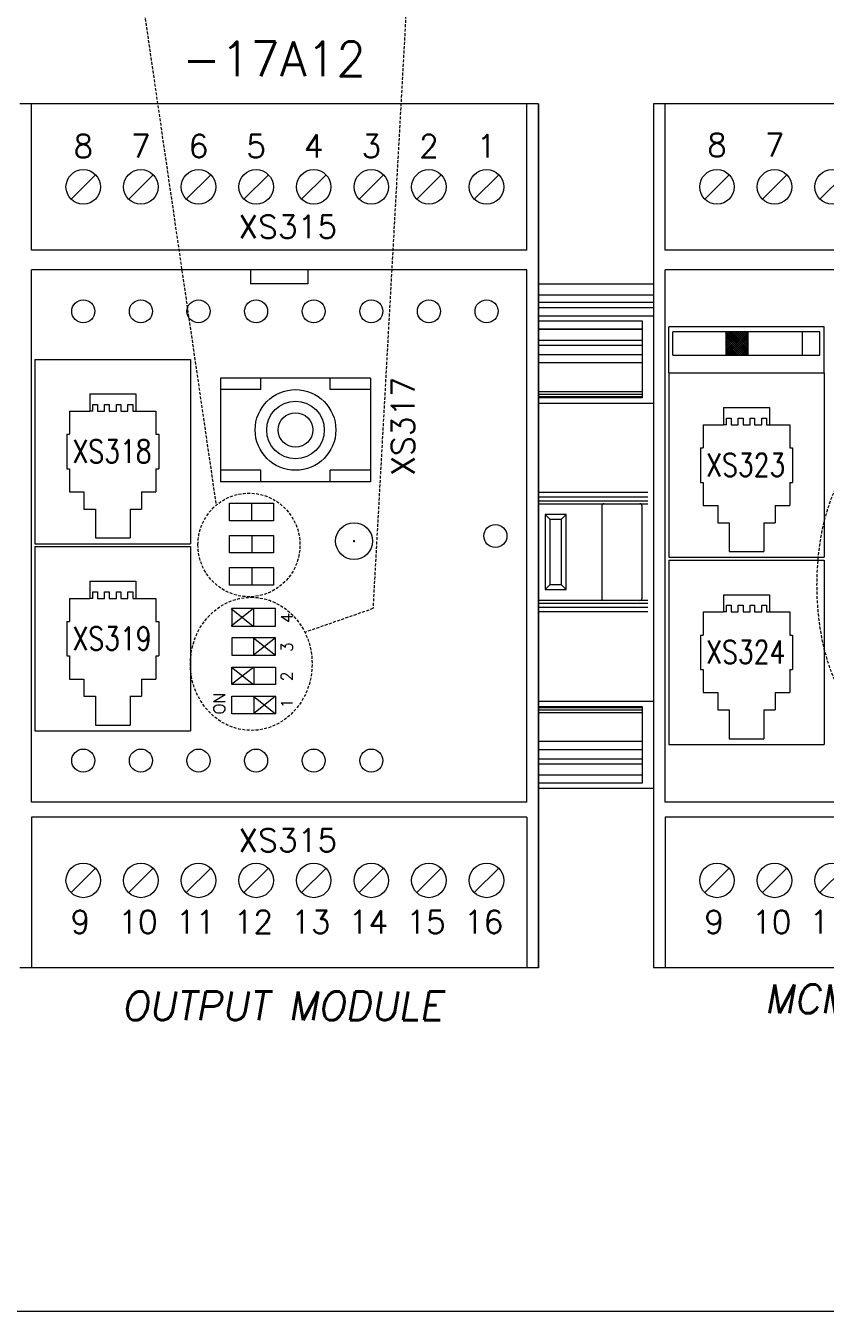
# Model space of a CAD drawing. Extents: x -2993 to 3661, y -4147 to -1441.
# Drawn here: x -189.6 to -120.2, y -2598 to -2486.4 of the extents above; entities that cross this region are included whole.
import ezdxf
from ezdxf.enums import TextEntityAlignment as Align

# ---------------------------------------------------------------- set-up
doc = ezdxf.new("R2010")
doc.units = 0
doc.header["$LTSCALE"] = 0.1
doc.header["$MEASUREMENT"] = 0
doc.linetypes.add('DASHED', pattern=[19.05, 12.7, -6.35])
doc.layers.get('0').update_dxf_attribs({"linetype": 'CONTINUOUS'})
doc.layers.add('50C', color=7, linetype='CONTINUOUS')
doc.layers.add('DIM', color=5, linetype='CONTINUOUS')
doc.styles.get("Standard").update_dxf_attribs({"font": 'simplex.shx'})

msp = doc.modelspace()

# ---------------------------------------------------------------- hatches: boundary and pattern name
at = {"lineweight": 13}
h = msp.add_hatch(dxfattribs=at)
h.set_pattern_fill('ANSI37', color=256, angle=180, style=0)
h.set_pattern_definition([(225, (1144.45929, -245.14352), (0.0883883476, -0.0883883476), []), (315, (1144.45929, -245.14352), (0.0883883476, 0.0883883476), [])])
h.paths.add_polyline_path([(-128.81, -2515.03), (-126.91, -2515.03), (-126.91, -2513.01), (-128.81, -2513.01)])

# ---------------------------------------------------------------- linework, layer by layer
at = {"linetype": 'DASHED', "lineweight": 13, "ltscale": 0.2}
for p, q in [((-153.76, -2434.57), (-159.44, -2537.03)), ((-179.32, -2485.05), (-173.05, -2528.06)), ((-159.44, -2537.03), (-165.35, -2539.09))]:
    msp.add_line(p, q, dxfattribs=at)
at = {"linetype": 'Continuous', "lineweight": 13}
for p, q in [((-145.08, -2493.22), (-190.08, -2493.22)), ((-145.08, -2568.22), (-145.08, -2493.22)), ((-145.08, -2568.22), (-145.08, -2493.22)), ((-145.08, -2568.22), (-145.08, -2493.22)), ((-145.08, -2568.22), (-145.08, -2493.22)), ((-145.08, -2568.22), (-145.08, -2493.22)), ((-145.08, -2568.22), (-145.08, -2493.22)), ((-145.08, -2568.22), (-145.08, -2493.22)), ((-145.08, -2568.22), (-145.08, -2493.22)), ((-145.08, -2568.22), (-145.08, -2493.22)), ((-145.08, -2568.22), (-145.08, -2493.22)), ((-145.08, -2568.22), (-145.08, -2493.22)), ((-145.08, -2568.22), (-145.08, -2493.22)), ((-145.08, -2568.22), (-145.08, -2493.22)), ((-145.08, -2568.22), (-145.08, -2493.22)), ((-145.08, -2568.22), (-145.08, -2493.22)), ((-120.65, -2513.01), (-133.4, -2513.01)), ((-133.4, -2515.03), (-133.4, -2513.01)), ((-128.81, -2513.01), (-128.81, -2515.03)), ((-126.91, -2513.01), (-126.91, -2515.03)), ((-122.15, -2515.03), (-122.15, -2513.01)), ((-120.65, -2515.03), (-120.65, -2513.01)), ((-133.4, -2515.03), (-120.65, -2515.03)), ((-128.75, -2520.49), (-128.34, -2520.49)), ((-128.75, -2521.07), (-128.75, -2520.49)), ((-128.34, -2520.49), (-128.34, -2521.07)), ((-127.73, -2520.49), (-127.32, -2520.49)), ((-127.73, -2521.07), (-127.73, -2520.49)), ((-127.32, -2520.49), (-127.32, -2521.07)), ((-126.71, -2521.07), (-126.71, -2520.49)), ((-126.71, -2520.49), (-126.31, -2520.49)), ((-126.31, -2520.49), (-126.31, -2521.07)), ((-125.7, -2520.49), (-125.29, -2520.49)), ((-125.7, -2521.07), (-125.7, -2520.49)), ((-125.29, -2520.49), (-125.29, -2521.07)), ((-128.34, -2521.07), (-127.73, -2521.07)), ((-127.32, -2521.07), (-126.71, -2521.07)), ((-126.31, -2521.07), (-125.7, -2521.07)), ((-128.75, -2537.32), (-128.75, -2536.74)), ((-128.75, -2536.74), (-128.34, -2536.74)), ((-128.34, -2536.74), (-128.34, -2537.32)), ((-128.34, -2537.32), (-127.73, -2537.32)), ((-127.73, -2536.74), (-127.32, -2536.74)), ((-127.73, -2537.32), (-127.73, -2536.74)), ((-127.32, -2536.74), (-127.32, -2537.32)), ((-127.32, -2537.32), (-126.71, -2537.32)), ((-126.71, -2537.32), (-126.71, -2536.74)), ((-126.71, -2536.74), (-126.31, -2536.74)), ((-126.31, -2536.74), (-126.31, -2537.32)), ((-126.31, -2537.32), (-125.7, -2537.32)), ((-125.7, -2537.32), (-125.7, -2536.74)), ((-125.7, -2536.74), (-125.29, -2536.74)), ((-125.29, -2536.74), (-125.29, -2537.32)), ((-145.08, -2568.22), (-190.08, -2568.22))]:
    msp.add_line(p, q, dxfattribs=at)
at = {"lineweight": 13}
for p, q in [((-145.08, -2493.22), (-190.08, -2493.22)), ((-145.08, -2493.22), (-190.08, -2493.22)), ((-189.08, -2505.92), (-189.08, -2493.22)), ((-146.08, -2505.92), (-146.08, -2493.22)), ((-145.08, -2493.22), (-145.08, -2568.22)), ((-145.08, -2493.22), (-145.08, -2568.22)), ((-145.08, -2493.22), (-145.08, -2568.22)), ((-145.08, -2493.22), (-145.08, -2568.22)), ((-145.08, -2493.22), (-145.08, -2568.22)), ((-145.08, -2493.22), (-145.08, -2568.22)), ((-145.08, -2493.22), (-145.08, -2568.22)), ((-145.08, -2493.22), (-145.08, -2568.22)), ((-145.08, -2493.22), (-145.08, -2568.22)), ((-145.08, -2493.22), (-145.08, -2568.22)), ((-145.08, -2493.22), (-145.08, -2568.22)), ((-145.08, -2493.22), (-145.08, -2568.22)), ((-145.08, -2493.22), (-145.08, -2568.22)), ((-145.08, -2493.22), (-145.08, -2568.22)), ((-145.08, -2493.22), (-145.08, -2568.22)), ((-145.08, -2493.22), (-145.08, -2568.22)), ((-145.08, -2493.22), (-145.08, -2568.22)), ((-145.08, -2493.22), (-145.08, -2568.22)), ((-145.08, -2493.22), (-145.08, -2568.22)), ((-145.08, -2493.22), (-145.08, -2568.22)), ((-145.08, -2493.22), (-145.08, -2568.22)), ((-145.08, -2493.22), (-145.08, -2568.22)), ((-145.08, -2493.22), (-145.08, -2568.22)), ((-145.08, -2493.22), (-145.08, -2568.22)), ((-145.08, -2493.22), (-145.08, -2568.22)), ((-135.08, -2493.22), (-135.08, -2568.22)), ((-135.08, -2493.22), (-135.08, -2568.22)), ((-135.08, -2493.22), (-135.08, -2568.22)), ((-90.08, -2493.22), (-135.08, -2493.22)), ((-90.08, -2493.22), (-135.08, -2493.22)), ((-134.08, -2505.92), (-134.08, -2493.22)), ((-183.51, -2499.36), (-185.64, -2501.48)), ((-178.51, -2499.36), (-180.64, -2501.48)), ((-173.51, -2499.36), (-175.64, -2501.48)), ((-168.51, -2499.36), (-170.64, -2501.48)), ((-163.51, -2499.36), (-165.64, -2501.48)), ((-158.51, -2499.36), (-160.64, -2501.48)), ((-153.51, -2499.36), (-155.64, -2501.48)), ((-148.51, -2499.36), (-150.64, -2501.48)), ((-128.51, -2499.36), (-130.64, -2501.48)), ((-123.51, -2499.36), (-125.64, -2501.48)), ((-118.51, -2499.36), (-120.64, -2501.48)), ((-145.08, -2552.92), (-145.08, -2502.92)), ((-145.08, -2552.92), (-145.08, -2502.92)), ((-145.08, -2552.92), (-145.08, -2502.92)), ((-146.08, -2505.92), (-189.08, -2505.92)), ((-145.08, -2555.72), (-145.08, -2505.72)), ((-145.08, -2555.72), (-145.08, -2505.72)), ((-145.08, -2555.72), (-145.08, -2505.72)), ((-91.08, -2505.92), (-134.08, -2505.92)), ((-146.08, -2507.62), (-189.08, -2507.62)), ((-189.08, -2553.82), (-189.08, -2507.62)), ((-170.08, -2507.62), (-170.08, -2508.82)), ((-165.08, -2507.62), (-165.08, -2508.82)), ((-146.08, -2553.82), (-146.08, -2507.62)), ((-145.08, -2553.82), (-145.08, -2507.62)), ((-145.08, -2553.82), (-145.08, -2507.62)), ((-145.08, -2553.82), (-145.08, -2507.62)), ((-145.08, -2553.82), (-145.08, -2507.62)), ((-145.08, -2553.82), (-145.08, -2507.62)), ((-134.08, -2553.82), (-134.08, -2507.62)), ((-91.08, -2507.62), (-134.08, -2507.62)), ((-165.08, -2508.82), (-170.08, -2508.82)), ((-135.08, -2508.82), (-135.08, -2552.62)), ((-120.27, -2512.58), (-133.77, -2512.58)), ((-133.77, -2516.57), (-133.77, -2512.58)), ((-120.27, -2516.57), (-120.27, -2512.58)), ((-188.77, -2515.39), (-188.77, -2531.39)), ((-188.77, -2515.39), (-175.27, -2515.39)), ((-175.27, -2515.39), (-175.27, -2531.39)), ((-172.66, -2517.02), (-172.66, -2526.02)), ((-159.66, -2517.02), (-172.66, -2517.02)), ((-169.16, -2518.02), (-169.16, -2517.02)), ((-163.16, -2518.02), (-163.16, -2517.02)), ((-159.66, -2517.02), (-159.66, -2526.02)), ((-133.77, -2516.57), (-133.77, -2532.57)), ((-133.77, -2516.57), (-120.27, -2516.57)), ((-120.27, -2516.57), (-120.27, -2532.57)), ((-184.02, -2518.39), (-184.02, -2519.89)), ((-184.02, -2518.39), (-180.02, -2518.39)), ((-180.02, -2518.39), (-180.02, -2519.89)), ((-169.16, -2518.02), (-172.66, -2518.02)), ((-159.66, -2518.02), (-163.16, -2518.02)), ((-183.75, -2519.31), (-183.34, -2519.31)), ((-183.75, -2519.89), (-183.75, -2519.31)), ((-183.34, -2519.31), (-183.34, -2519.89)), ((-182.73, -2519.31), (-182.32, -2519.31)), ((-182.73, -2519.89), (-182.73, -2519.31)), ((-182.32, -2519.31), (-182.32, -2519.89)), ((-181.71, -2519.89), (-181.71, -2519.31)), ((-181.71, -2519.31), (-181.31, -2519.31)), ((-181.31, -2519.31), (-181.31, -2519.89)), ((-180.7, -2519.31), (-180.29, -2519.31)), ((-180.7, -2519.89), (-180.7, -2519.31)), ((-180.29, -2519.31), (-180.29, -2519.89)), ((-129.02, -2519.57), (-125.02, -2519.57)), ((-129.02, -2519.57), (-129.02, -2521.07)), ((-125.02, -2519.57), (-125.02, -2521.07)), ((-185.77, -2519.89), (-184.02, -2519.89)), ((-185.77, -2519.89), (-185.77, -2521.89)), ((-183.75, -2519.89), (-184.02, -2519.89)), ((-183.34, -2519.89), (-182.73, -2519.89)), ((-182.32, -2519.89), (-181.71, -2519.89)), ((-181.31, -2519.89), (-180.7, -2519.89)), ((-180.29, -2519.89), (-180.02, -2519.89)), ((-180.02, -2519.89), (-178.27, -2519.89)), ((-178.27, -2519.89), (-178.27, -2521.89)), ((-186.02, -2521.89), (-185.77, -2521.89)), ((-186.02, -2521.89), (-186.02, -2524.89)), ((-178.27, -2521.89), (-178.02, -2521.89)), ((-178.02, -2521.89), (-178.02, -2524.89)), ((-130.77, -2521.07), (-130.77, -2523.07)), ((-130.77, -2521.07), (-129.02, -2521.07)), ((-128.75, -2521.07), (-129.02, -2521.07)), ((-125.29, -2521.07), (-125.02, -2521.07)), ((-125.02, -2521.07), (-123.27, -2521.07)), ((-123.27, -2521.07), (-123.27, -2523.07)), ((-131.02, -2523.07), (-130.77, -2523.07)), ((-131.02, -2523.07), (-131.02, -2526.07)), ((-123.27, -2523.07), (-123.02, -2523.07)), ((-123.02, -2523.07), (-123.02, -2526.07)), ((-186.02, -2524.89), (-185.77, -2524.89)), ((-185.77, -2524.89), (-185.77, -2526.89)), ((-178.27, -2524.89), (-178.02, -2524.89)), ((-178.27, -2524.89), (-178.27, -2526.89)), ((-169.16, -2525.02), (-172.66, -2525.02)), ((-169.16, -2526.02), (-169.16, -2525.02)), ((-159.66, -2525.02), (-163.16, -2525.02)), ((-163.16, -2526.02), (-163.16, -2525.02)), ((-159.66, -2526.02), (-172.66, -2526.02)), ((-131.02, -2526.07), (-130.77, -2526.07)), ((-130.77, -2526.07), (-130.77, -2528.07)), ((-123.27, -2526.07), (-123.02, -2526.07)), ((-123.27, -2526.07), (-123.27, -2528.07)), ((-185.77, -2526.89), (-184.52, -2526.89)), ((-184.52, -2526.89), (-184.52, -2528.39)), ((-179.52, -2526.89), (-179.52, -2528.39)), ((-179.52, -2526.89), (-178.27, -2526.89)), ((-184.52, -2528.39), (-183.52, -2528.39)), ((-183.52, -2528.39), (-183.52, -2530.89)), ((-180.52, -2528.39), (-180.52, -2530.89)), ((-180.52, -2528.39), (-179.52, -2528.39)), ((-171.88, -2527.87), (-168.07, -2527.87)), ((-171.88, -2529.4), (-171.88, -2527.87)), ((-169.97, -2527.87), (-169.97, -2529.4)), ((-168.07, -2527.87), (-168.07, -2529.4)), ((-130.77, -2528.07), (-129.52, -2528.07)), ((-129.52, -2528.07), (-129.52, -2529.57)), ((-124.52, -2528.07), (-123.27, -2528.07)), ((-124.52, -2528.07), (-124.52, -2529.57)), ((-168.07, -2529.4), (-171.88, -2529.4)), ((-129.52, -2529.57), (-128.52, -2529.57)), ((-128.52, -2529.57), (-128.52, -2532.07)), ((-125.52, -2529.57), (-125.52, -2532.07)), ((-125.52, -2529.57), (-124.52, -2529.57)), ((-183.52, -2530.89), (-180.52, -2530.89)), ((-171.88, -2532.19), (-171.88, -2530.67)), ((-171.88, -2530.67), (-168.07, -2530.67)), ((-169.95, -2530.67), (-169.95, -2532.19)), ((-168.07, -2530.67), (-168.07, -2532.19)), ((-188.77, -2531.39), (-175.27, -2531.39)), ((-188.77, -2531.64), (-175.27, -2531.64)), ((-188.77, -2531.64), (-188.77, -2547.64)), ((-175.27, -2531.64), (-175.27, -2547.64)), ((-128.52, -2532.07), (-125.52, -2532.07)), ((-168.07, -2532.19), (-171.88, -2532.19)), ((-133.77, -2532.57), (-120.27, -2532.57)), ((-133.77, -2532.82), (-120.27, -2532.82)), ((-133.77, -2532.82), (-133.77, -2548.82)), ((-120.27, -2532.82), (-120.27, -2548.82)), ((-171.88, -2534.98), (-171.88, -2533.46)), ((-171.88, -2533.46), (-168.07, -2533.46)), ((-169.95, -2533.46), (-169.95, -2534.98)), ((-168.07, -2533.46), (-168.07, -2534.98)), ((-184.02, -2534.64), (-184.02, -2536.14)), ((-184.02, -2534.64), (-180.02, -2534.64)), ((-180.02, -2534.64), (-180.02, -2536.14)), ((-168.07, -2534.98), (-171.88, -2534.98)), ((-185.77, -2536.14), (-184.02, -2536.14)), ((-185.77, -2536.14), (-185.77, -2538.14)), ((-183.75, -2536.14), (-184.02, -2536.14)), ((-183.75, -2535.56), (-183.34, -2535.56)), ((-183.75, -2536.14), (-183.75, -2535.56)), ((-183.34, -2535.56), (-183.34, -2536.14)), ((-183.34, -2536.14), (-182.73, -2536.14)), ((-182.73, -2535.56), (-182.32, -2535.56)), ((-182.73, -2536.14), (-182.73, -2535.56)), ((-182.32, -2535.56), (-182.32, -2536.14)), ((-182.32, -2536.14), (-181.71, -2536.14)), ((-181.71, -2536.14), (-181.71, -2535.56)), ((-181.71, -2535.56), (-181.31, -2535.56)), ((-181.31, -2535.56), (-181.31, -2536.14)), ((-181.31, -2536.14), (-180.7, -2536.14)), ((-180.7, -2535.56), (-180.29, -2535.56)), ((-180.7, -2536.14), (-180.7, -2535.56)), ((-180.29, -2535.56), (-180.29, -2536.14)), ((-180.29, -2536.14), (-180.02, -2536.14)), ((-180.02, -2536.14), (-178.27, -2536.14)), ((-178.27, -2536.14), (-178.27, -2538.14)), ((-129.02, -2535.82), (-125.02, -2535.82)), ((-129.02, -2535.82), (-129.02, -2537.32)), ((-125.02, -2535.82), (-125.02, -2537.32)), ((-171.75, -2537.02), (-169.84, -2538.54)), ((-169.82, -2537.02), (-171.75, -2538.54)), ((-171.7, -2537.02), (-171.7, -2538.54)), ((-167.89, -2537.02), (-171.7, -2537.02)), ((-169.82, -2537.02), (-169.82, -2538.54)), ((-167.89, -2538.54), (-167.89, -2537.02)), ((-130.77, -2537.32), (-130.77, -2539.32)), ((-130.77, -2537.32), (-129.02, -2537.32)), ((-128.75, -2537.32), (-129.02, -2537.32)), ((-125.29, -2537.32), (-125.02, -2537.32)), ((-125.02, -2537.32), (-123.27, -2537.32)), ((-123.27, -2537.32), (-123.27, -2539.32)), ((-186.02, -2538.14), (-185.77, -2538.14)), ((-186.02, -2538.14), (-186.02, -2541.14)), ((-178.27, -2538.14), (-178.02, -2538.14)), ((-178.02, -2538.14), (-178.02, -2541.14)), ((-171.7, -2538.54), (-167.89, -2538.54)), ((-171.7, -2539.56), (-171.7, -2541.08)), ((-167.89, -2539.56), (-171.7, -2539.56)), ((-169.82, -2539.56), (-169.82, -2541.08)), ((-169.82, -2539.56), (-167.91, -2541.08)), ((-167.89, -2539.56), (-169.82, -2541.08)), ((-167.89, -2541.08), (-167.89, -2539.56)), ((-131.02, -2539.32), (-130.77, -2539.32)), ((-131.02, -2539.32), (-131.02, -2542.32)), ((-123.27, -2539.32), (-123.02, -2539.32)), ((-123.02, -2539.32), (-123.02, -2542.32)), ((-186.02, -2541.14), (-185.77, -2541.14)), ((-185.77, -2541.14), (-185.77, -2543.14)), ((-178.27, -2541.14), (-178.02, -2541.14)), ((-178.27, -2541.14), (-178.27, -2543.14)), ((-171.72, -2542.1), (-169.82, -2543.62)), ((-169.79, -2542.1), (-171.72, -2543.62)), ((-171.7, -2541.08), (-167.89, -2541.08)), ((-171.7, -2543.62), (-171.7, -2542.1)), ((-171.7, -2542.1), (-167.89, -2542.1)), ((-169.77, -2542.1), (-169.77, -2543.62)), ((-167.89, -2542.1), (-167.89, -2543.62)), ((-185.77, -2543.14), (-184.52, -2543.14)), ((-184.52, -2543.14), (-184.52, -2544.64)), ((-179.52, -2543.14), (-178.27, -2543.14)), ((-179.52, -2543.14), (-179.52, -2544.64)), ((-131.02, -2542.32), (-130.77, -2542.32)), ((-130.77, -2542.32), (-130.77, -2544.32)), ((-123.27, -2542.32), (-123.27, -2544.32)), ((-123.27, -2542.32), (-123.02, -2542.32)), ((-167.89, -2543.62), (-171.7, -2543.62)), ((-130.77, -2544.32), (-129.52, -2544.32)), ((-129.52, -2544.32), (-129.52, -2545.82)), ((-124.52, -2544.32), (-124.52, -2545.82)), ((-124.52, -2544.32), (-123.27, -2544.32)), ((-184.52, -2544.64), (-183.52, -2544.64)), ((-183.52, -2544.64), (-183.52, -2547.14)), ((-180.52, -2544.64), (-179.52, -2544.64)), ((-180.52, -2544.64), (-180.52, -2547.14)), ((-171.7, -2546.16), (-171.7, -2544.64)), ((-171.7, -2544.64), (-167.89, -2544.64)), ((-169.82, -2544.64), (-167.91, -2546.16)), ((-167.89, -2544.64), (-169.82, -2546.16)), ((-169.77, -2544.64), (-169.77, -2546.16)), ((-167.89, -2544.64), (-167.89, -2546.16)), ((-167.89, -2546.16), (-171.7, -2546.16)), ((-129.52, -2545.82), (-128.52, -2545.82)), ((-128.52, -2545.82), (-128.52, -2548.32)), ((-125.52, -2545.82), (-124.52, -2545.82)), ((-125.52, -2545.82), (-125.52, -2548.32)), ((-188.77, -2547.64), (-175.27, -2547.64)), ((-183.52, -2547.14), (-180.52, -2547.14)), ((-133.77, -2548.82), (-120.27, -2548.82)), ((-128.52, -2548.32), (-125.52, -2548.32)), ((-146.08, -2553.82), (-189.08, -2553.82)), ((-91.08, -2553.82), (-134.08, -2553.82)), ((-146.08, -2555.12), (-189.08, -2555.12)), ((-189.08, -2555.12), (-189.08, -2568.22)), ((-146.08, -2555.12), (-146.08, -2568.22)), ((-91.08, -2555.12), (-134.08, -2555.12)), ((-134.08, -2555.12), (-134.08, -2568.22)), ((-183.51, -2559.56), (-185.64, -2561.68)), ((-178.51, -2559.56), (-180.64, -2561.68)), ((-173.51, -2559.56), (-175.64, -2561.68)), ((-168.51, -2559.56), (-170.64, -2561.68)), ((-163.51, -2559.56), (-165.64, -2561.68)), ((-158.51, -2559.56), (-160.64, -2561.68)), ((-153.51, -2559.56), (-155.64, -2561.68)), ((-148.51, -2559.56), (-150.64, -2561.68)), ((-128.51, -2559.56), (-130.64, -2561.68)), ((-123.51, -2559.56), (-125.64, -2561.68)), ((-118.51, -2559.56), (-120.64, -2561.68)), ((-145.08, -2568.22), (-190.08, -2568.22)), ((-145.08, -2568.22), (-146.08, -2568.22)), ((-90.08, -2568.22), (-135.08, -2568.22))]:
    msp.add_line(p, q, dxfattribs=at)
at = {"color": 7, "linetype": 'Continuous', "lineweight": 13}
for p, q in [((-145.08, -2508.82), (-135.08, -2508.82)), ((-135.08, -2509.81), (-145.08, -2509.81)), ((-145.08, -2510.42), (-135.08, -2510.42)), ((-135.08, -2510.92), (-145.08, -2510.92)), ((-145.08, -2511.62), (-135.08, -2511.62)), ((-145.08, -2512.06), (-136.08, -2512.06)), ((-145.08, -2512.75), (-136.08, -2512.75)), ((-136.08, -2512.8), (-145.08, -2512.8)), ((-136.08, -2512.06), (-136.08, -2518.74)), ((-136.08, -2513.75), (-145.08, -2513.75)), ((-136.08, -2514.19), (-145.08, -2514.19)), ((-145.08, -2514.96), (-136.08, -2514.96)), ((-145.08, -2515.67), (-136.08, -2515.67)), ((-136.08, -2518.21), (-145.08, -2518.21)), ((-145.08, -2518.41), (-136.08, -2518.41)), ((-136.08, -2518.65), (-145.08, -2518.65)), ((-136.08, -2518.74), (-145.08, -2518.74)), ((-145.08, -2519.18), (-135.08, -2519.18)), ((-145.08, -2526.92), (-135.58, -2526.92)), ((-145.08, -2527.32), (-135.58, -2527.32)), ((-135.58, -2527.69), (-145.08, -2527.69)), ((-145.08, -2527.92), (-135.58, -2527.92)), ((-139.58, -2528.12), (-139.58, -2536.12)), ((-136.08, -2536.12), (-136.08, -2528.12)), ((-144.48, -2528.87), (-144.08, -2529.27)), ((-144.48, -2528.87), (-144.48, -2535.37)), ((-142.68, -2528.87), (-144.48, -2528.87)), ((-144.08, -2529.27), (-144.08, -2534.97)), ((-144.08, -2529.27), (-143.08, -2529.27)), ((-143.08, -2529.27), (-142.68, -2528.87)), ((-143.08, -2534.97), (-143.08, -2529.27)), ((-142.68, -2535.37), (-142.68, -2528.87)), ((-144.08, -2534.97), (-144.48, -2535.37)), ((-144.48, -2535.37), (-142.68, -2535.37)), ((-143.08, -2534.97), (-144.08, -2534.97)), ((-142.68, -2535.37), (-143.08, -2534.97)), ((-135.58, -2536.32), (-145.08, -2536.32)), ((-145.08, -2536.56), (-135.58, -2536.56)), ((-135.58, -2536.92), (-145.08, -2536.92)), ((-135.58, -2537.32), (-145.08, -2537.32)), ((-145.08, -2545.07), (-135.08, -2545.07)), ((-145.08, -2545.51), (-136.08, -2545.51)), ((-136.08, -2545.51), (-136.08, -2552.19)), ((-145.08, -2545.6), (-136.08, -2545.6)), ((-136.08, -2545.84), (-145.08, -2545.84)), ((-145.08, -2546.04), (-136.08, -2546.04)), ((-136.08, -2548.57), (-145.08, -2548.57)), ((-136.08, -2549.29), (-145.08, -2549.29)), ((-145.08, -2550.06), (-136.08, -2550.06)), ((-145.08, -2550.5), (-136.08, -2550.5)), ((-145.08, -2551.45), (-136.08, -2551.45)), ((-136.08, -2551.49), (-145.08, -2551.49)), ((-136.08, -2552.19), (-145.08, -2552.19)), ((-145.08, -2552.62), (-135.08, -2552.62))]:
    msp.add_line(p, q, dxfattribs=at)
at = {"lineweight": 13, "const_width": 0.1}
msp.add_lwpolyline([(-161.03, -2531.17, 1), (-161.13, -2531.17, 1)], format="xyb", close=True, dxfattribs=at)
at = {"lineweight": 13}
for centre, radius in [((-184.58, -2500.42), 1.5), ((-179.58, -2500.42), 1.5), ((-174.58, -2500.42), 1.5), ((-169.58, -2500.42), 1.5), ((-164.58, -2500.42), 1.5), ((-159.58, -2500.42), 1.5), ((-154.58, -2500.42), 1.5), ((-149.58, -2500.42), 1.5), ((-129.58, -2500.42), 1.5), ((-124.58, -2500.42), 1.5), ((-119.58, -2500.42), 1.5), ((-184.58, -2511.22), 1), ((-179.58, -2511.22), 1), ((-174.58, -2511.22), 1), ((-169.58, -2511.22), 1), ((-164.58, -2511.22), 1), ((-159.58, -2511.22), 1), ((-154.58, -2511.22), 1), ((-149.58, -2511.22), 1), ((-166.16, -2521.52), 3.5), ((-166.16, -2521.52), 2.5), ((-166.16, -2521.52), 1.5), ((-161.08, -2531.17), 1.6), ((-148.81, -2530.72), 1), ((-184.58, -2550.22), 1), ((-179.58, -2550.22), 1), ((-174.58, -2550.22), 1), ((-169.58, -2550.22), 1), ((-164.58, -2550.22), 1), ((-159.58, -2550.22), 1), ((-184.58, -2560.62), 1.5), ((-179.58, -2560.62), 1.5), ((-174.58, -2560.62), 1.5), ((-169.58, -2560.62), 1.5), ((-164.58, -2560.62), 1.5), ((-159.58, -2560.62), 1.5), ((-154.58, -2560.62), 1.5), ((-149.58, -2560.62), 1.5), ((-129.58, -2560.62), 1.5), ((-124.58, -2560.62), 1.5), ((-119.58, -2560.62), 1.5)]:
    msp.add_circle(centre, radius, dxfattribs=at)
at = {"color": 7, "linetype": 'Continuous', "lineweight": 13}
for centre, start, end in [((-139.38, -2528.12), 90, 180), ((-136.28, -2528.12), 0, 90), ((-139.38, -2536.12), 180, 270), ((-136.28, -2536.12), 270, 0)]:
    msp.add_arc(centre, 0.2, start, end, dxfattribs=at)
at = {"linetype": 'DASHED', "lineweight": 13, "ltscale": 0.2}
for centre, major_axis, ratio in [((-115.62, -2534.99), (0, -11.65), 0.453216), ((-170, -2541.82), (0, 5.78), 0.914373)]:
    msp.add_ellipse(centre, major_axis=major_axis, ratio=ratio, dxfattribs=at)
msp.add_ellipse((-170.2, -2531.5), major_axis=(-0.01, -4.5), ratio=0.984111, start_param=-1.570796, end_param=4.712389, dxfattribs=at)
at = {"layer": '50C', "lineweight": 13}
msp.add_line((-145.08, -2505.72), (-145.08, -2555.72), dxfattribs=at)
msp.add_line((-145.08, -2505.72), (-145.08, -2555.72), dxfattribs=at)
msp.add_line((-145.08, -2505.72), (-145.08, -2555.72), dxfattribs=at)
msp.add_line((-145.08, -2505.72), (-145.08, -2555.72), dxfattribs=at)
msp.add_line((-145.08, -2505.72), (-145.08, -2555.72), dxfattribs=at)
msp.add_line((-145.08, -2505.72), (-145.08, -2555.72), dxfattribs=at)
msp.add_line((-145.08, -2505.72), (-145.08, -2555.72), dxfattribs=at)
at = {"layer": 'DIM', "lineweight": 13}
msp.add_lwpolyline([(-324.06, -2598.02), (81.99, -2598.02), (81.99, -2375.22), (-324.06, -2375.22)], close=True, dxfattribs=at)

# ---------------------------------------------------------------- texts
at = {"lineweight": 13}
for s, height, p in [('-17A12', 3, (-168.02, -2490.81)), ('8', 2, (-129.58, -2497.78)), ('7', 2, (-124.58, -2497.78))]:
    msp.add_text(s, height=height, dxfattribs=at).set_placement(p, align=Align.CENTER)
at = {"lineweight": 13, "text_generation_flag": 6}
for s, p in [('8', (-184.58, -2497.88)), ('7', (-179.58, -2497.88)), ('6', (-174.58, -2497.88)), ('5', (-169.58, -2497.88)), ('4', (-164.58, -2497.88)), ('3', (-159.58, -2497.88)), ('2', (-154.58, -2497.88)), ('1', (-149.58, -2497.88)), ('XS315', (-166.83, -2504.88)), ('XS315', (-166.83, -2558.13)), ('9', (-184.83, -2565.22)), ('10', (-179.83, -2565.22)), ('11', (-174.83, -2565.22)), ('12', (-169.83, -2565.22)), ('13', (-164.83, -2565.22)), ('14', (-159.83, -2565.22)), ('15', (-154.83, -2565.22)), ('16', (-149.83, -2565.22)), ('9', (-129.83, -2565.22)), ('10', (-124.83, -2565.22)), ('11', (-119.83, -2565.22))]:
    msp.add_text(s, height=2, rotation=180, dxfattribs=at).set_placement(p, align=Align.CENTER)
msp.add_text('XS317', height=2, rotation=270, dxfattribs=at).set_placement((-156.83, -2521.21), align=Align.MIDDLE_CENTER)
at = {"lineweight": 13, "text_generation_flag": 6, "width": 0.8}
for s, p in [('XS318', (-182.08, -2523.37)), ('XS319', (-182.08, -2539.62))]:
    msp.add_text(s, height=2, rotation=180, dxfattribs=at).set_placement(p, align=Align.MIDDLE_CENTER)
at = {"lineweight": 13, "width": 0.8}
for s, p in [('XS323', (-127.08, -2524.55)), ('XS324', (-127.08, -2540.8))]:
    msp.add_text(s, height=2, dxfattribs=at).set_placement(p, align=Align.MIDDLE_CENTER)
at = {"lineweight": 13}
for s, p in [('4', (-166.41, -2538.26)), ('3', (-166.41, -2540.8)), ('3', (-166.41, -2540.8)), ('2', (-166.41, -2543.34)), ('2', (-166.41, -2543.34)), ('ON', (-172.27, -2546.21)), ('1', (-166.41, -2545.69))]:
    msp.add_text(s, height=1, rotation=90, dxfattribs=at).set_placement(p)
at = {"lineweight": 13, "oblique": 10}
for s, p in [('MCM MODULE ', (-113.33, -2572.15)), ('OUTPUT MODULE', (-167.32, -2572.75))]:
    msp.add_text(s, height=2.5, dxfattribs=at).set_placement(p, align=Align.CENTER)

doc.saveas('drawing.dxf')
